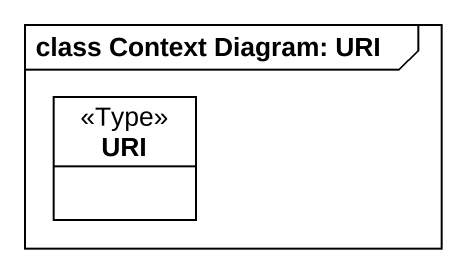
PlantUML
@startuml
mainframe class Context Diagram: URI
hide circle
hide empty members
class URI <<Type>>
@enduml
